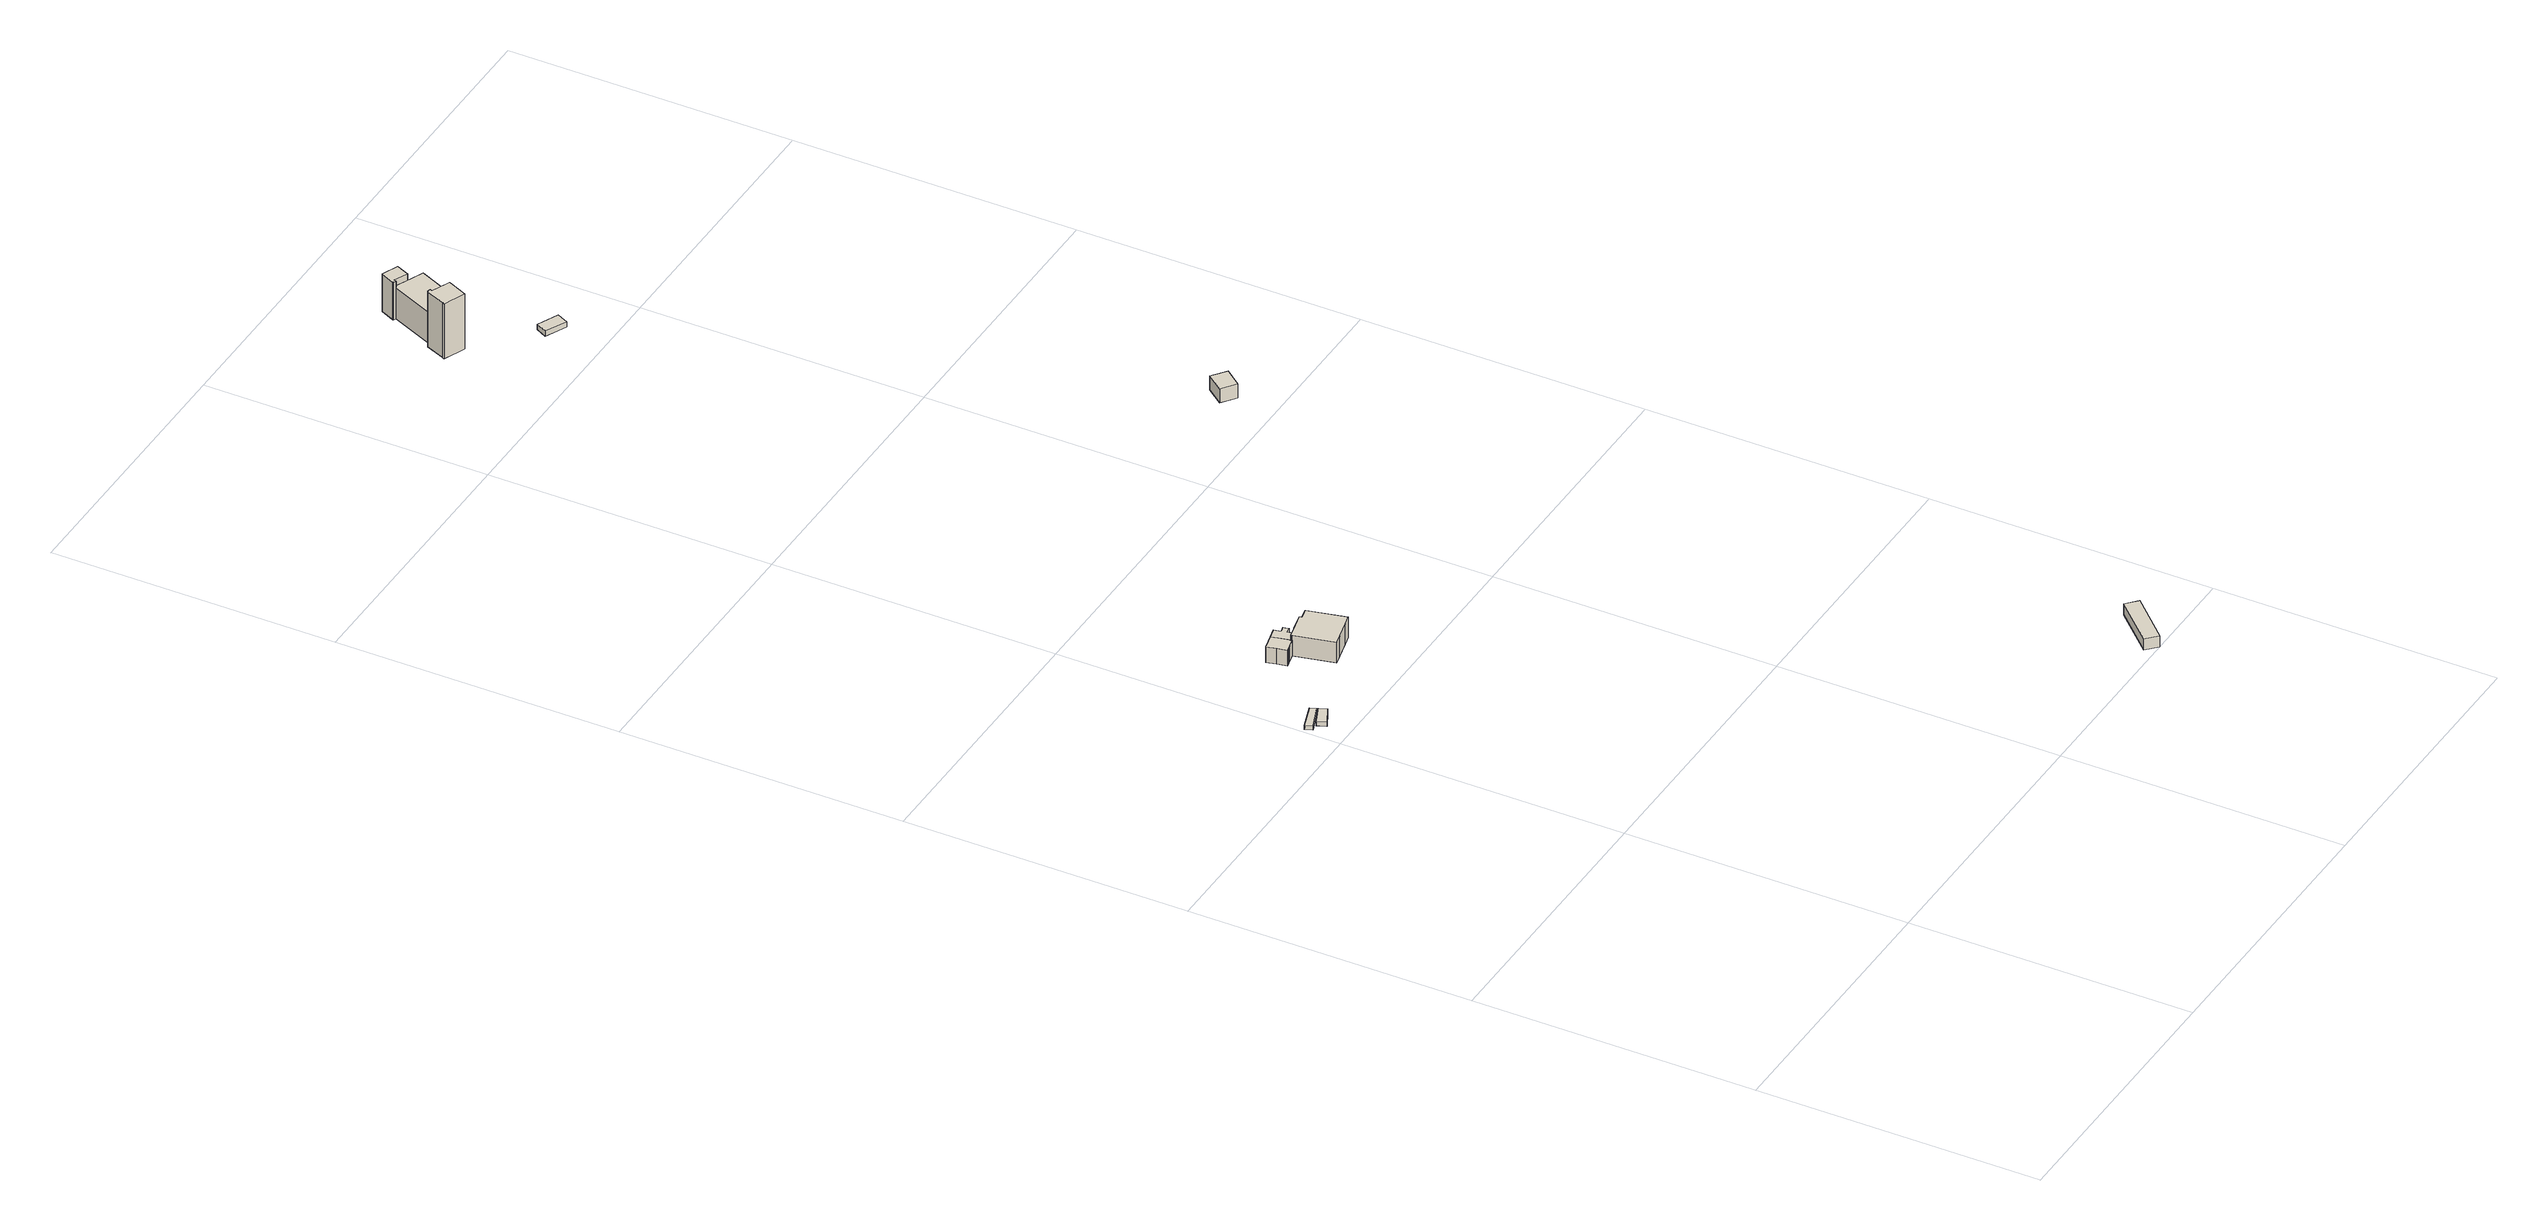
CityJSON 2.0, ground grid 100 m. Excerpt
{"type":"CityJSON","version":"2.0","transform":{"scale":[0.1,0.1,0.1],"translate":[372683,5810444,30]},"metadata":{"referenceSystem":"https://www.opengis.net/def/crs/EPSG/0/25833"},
"CityObjects":{
"building1":{"type":"Building","attributes":{"Gemeindeschluessel":"11000006","BezugspunktDach":"2200","function":"51009_1610","measuredHeight":1.68,"storeysAboveGround":0},"address":[{"country":"Germany","locality":"Berlin"}],"geometry":[{"type":"Solid","lod":"1","boundaries":[[[[0,1,2,3]],[[4,5,6,7]],[[4,7,3,2]],[[5,4,2,1]],[[6,5,1,0]],[[7,6,0,3]]]]}]},
"building2":{"type":"Building","attributes":{"Gemeindeschluessel":"11000006","BezugspunktDach":"2200","function":"51009_1610","measuredHeight":1.67,"storeysAboveGround":0},"address":[{"country":"Germany","locality":"Berlin"}],"geometry":[{"type":"Solid","lod":"1","boundaries":[[[[8,9,10,11]],[[12,13,14,15]],[[12,15,11,10]],[[13,12,10,9]],[[14,13,9,8]],[[15,14,8,11]]]]}]},
"building3":{"type":"Building","attributes":{"Gemeindeschluessel":"11000006","function":"31001_3030"},"address":[{"country":"Germany","locality":"Berlin","thoroughfareNumber":"1 (20)","thoroughfareName":"Pfaueninsel (Insel)"}],"children":["building3-1","building3-2","building3-3"]},
"building3-1":{"type":"BuildingPart","attributes":{"BezugspunktDach":"2200","measuredHeight":11.01,"storeysAboveGround":1},"parents":["building3"],"geometry":[{"type":"MultiSurface","lod":"1","boundaries":[[[16,17,18,19,20,21,22,23,24,25,26]],[[27,28,29,30,31,32,33,34,35,36,37]],[[38,39,26,25]],[[28,40,38,27,25,24]],[[29,28,24,23]],[[30,29,23,22]],[[31,30,22,21]],[[32,31,21,20]],[[33,32,20,19]],[[34,33,19,18]],[[35,34,18,17]],[[36,35,17,16]],[[39,41,16,26]],[[27,37,39,38]],[[27,38,40,28]],[[37,36,41,39]]]}]},
"building3-2":{"type":"BuildingPart","attributes":{"BezugspunktDach":"2200","measuredHeight":6.46,"storeysAboveGround":1},"parents":["building3"],"geometry":[{"type":"MultiSurface","lod":"1","boundaries":[[[42,43,44,45,41,46,47,48]],[[49,50,36,51,52,53,54,55]],[[49,55,48,47]],[[51,36,41,45]],[[52,51,45,44]],[[53,52,44,43]],[[54,53,43,42]],[[55,54,42,48]],[[50,56,57,46]],[[49,47,57,56]],[[36,58,37,39,41]],[[50,46,39,37]]]}]},
"building3-3":{"type":"BuildingPart","attributes":{"BezugspunktDach":"2200","measuredHeight":6.39,"storeysAboveGround":1},"parents":["building3"],"geometry":[{"type":"MultiSurface","lod":"1","boundaries":[[[57,39,40,59,60,61,62,63,64,47]],[[65,66,67,68,69,70,28,37,56,49]],[[65,49,47,64]],[[66,65,64,63]],[[67,66,63,62]],[[68,67,62,61]],[[69,68,61,60]],[[70,69,60,59]],[[28,70,59,40]],[[46,50,46,39,57]],[[57,56,57,47]],[[37,71,27,38,39,72]],[[28,40,38,73,27]],[[56,50,46,57]],[[37,39,46,50]],[[49,74,56,57,47]]]}]},
"building4":{"type":"Building","attributes":{"Gemeindeschluessel":"11000006","BezugspunktDach":"2200","function":"31001_3070","measuredHeight":4.13,"storeysAboveGround":1},"address":[{"country":"Germany","locality":"Berlin","thoroughfareNumber":"99","thoroughfareName":"Pfaueninselchaussee"}],"geometry":[{"type":"Solid","lod":"1","boundaries":[[[[75,76,77,78]],[[79,80,81,82]],[[79,82,78,77]],[[80,79,77,76]],[[81,80,76,75]],[[82,81,75,78]]]]}]},
"building5":{"type":"Building","attributes":{"name":"Kavalierhaus","Gemeindeschluessel":"11000006","function":"31001_3030"},"address":[{"country":"Germany","locality":"Berlin","thoroughfareNumber":"1 (10)","thoroughfareName":"Pfaueninsel (Insel)"}],"children":["building5-1","building5-2","building5-3"]},
"building5-1":{"type":"BuildingPart","attributes":{"BezugspunktDach":"2200","measuredHeight":12.55,"storeysAboveGround":2},"parents":["building5"],"geometry":[{"type":"MultiSurface","lod":"1","boundaries":[[[83,84,85,86,87,88,89,90,91,92]],[[93,94,95,96,97,98,99,100,101,102]],[[94,93,91,90]],[[97,96,88,87]],[[98,97,87,86]],[[99,98,86,85]],[[100,99,85,84]],[[93,102,92,91]],[[103,95,94,90,89]],[[89,88,96,95]],[[101,100,84,83]],[[102,101,83,92,104]]]}]},
"building5-2":{"type":"BuildingPart","attributes":{"BezugspunktDach":"2200","measuredHeight":21.1,"storeysAboveGround":2},"parents":["building5"],"geometry":[{"type":"MultiSurface","lod":"1","boundaries":[[[105,106,107,108,109,110,111,112,113,114]],[[115,116,117,118,119,93,102,100,120,121]],[[115,121,114,113]],[[116,115,113,112]],[[117,116,112,111]],[[118,117,111,110]],[[119,118,110,109]],[[93,119,109,108]],[[92,91,108,107]],[[84,83,92,102,107,106]],[[100,102,101]],[[120,100,106,105]],[[121,120,105,114]],[[102,93,91,92]],[[85,99,100,84]],[[100,101,83,84]],[[101,102,92,83]]]}]},
"building5-3":{"type":"BuildingPart","attributes":{"BezugspunktDach":"2200","measuredHeight":14.48,"storeysAboveGround":2},"parents":["building5"],"geometry":[{"type":"MultiSurface","lod":"1","boundaries":[[[122,123,124,125,126,127,128,129,130,131]],[[132,133,134,135,96,95,94,136,137,138]],[[132,138,131,130]],[[133,132,130,129]],[[134,133,129,128]],[[135,134,128,127]],[[96,135,127,126]],[[95,96,126,125],[95,89,88,96]],[[90,89,95,125,124]],[[136,94,124,123]],[[137,136,123,122]],[[138,137,122,131]],[[89,95,96,88]],[[94,95,89,90]]]}]},
"building6":{"type":"Building","attributes":{"Gemeindeschluessel":"11000006","BezugspunktDach":"2200","function":"31001_2612","measuredHeight":1.98,"storeysAboveGround":1},"address":[{"country":"Germany","locality":"Berlin","thoroughfareNumber":"1 (11)","thoroughfareName":"Pfaueninsel (Insel)"}],"geometry":[{"type":"Solid","lod":"1","boundaries":[[[[139,140,141,142]],[[143,144,145,146]],[[143,146,142,141]],[[144,143,141,140]],[[145,144,140,139]],[[146,145,139,142]]]]}]},
"building7":{"type":"Building","attributes":{"name":"Winterhaus für fremde Vögel","Gemeindeschluessel":"11000006","BezugspunktDach":"2200","function":"31001_3030","measuredHeight":6.43,"storeysAboveGround":1},"address":[{"country":"Germany","locality":"Berlin","thoroughfareNumber":"1 (19)","thoroughfareName":"Pfaueninsel (Insel)"}],"geometry":[{"type":"Solid","lod":"1","boundaries":[[[[147,148,149,150]],[[151,152,153,154]],[[151,154,150,149]],[[152,151,149,148]],[[153,152,148,147]],[[154,153,147,150]]]]}]}
},
"vertices":[
[20,2105,30],[104,2138,30],[95,2158,30],[8,2129,30],[95,2158,13],[104,2138,13],[20,2105,13],[8,2129,13],
[57,2075,30],[119,2106,30],[105,2133,30],[43,2107,30],[105,2133,13],[119,2106,13],[57,2075,13],[43,2107,13],
[330,2345,93],[363,2206,93],[398,2214,93],[462,2229,93],[498,2237,93],[466,2372,93],[430,2364,93],[428,2373,93],[366,2358,93],[364,2358,93],[329,2350,93],[364,2358,15],[366,2358,15],[428,2373,15],[430,2364,15],[466,2372,15],[498,2237,15],[462,2229,15],[398,2214,15],[363,2206,15],[330,2345,15],[329,2350,15],[364,2358,75],[329,2350,75],[366,2358,75],[330,2345,75],
[269,2367,75],[277,2332,75],[289,2335,75],[301,2338,75],[322,2379,75],[314,2413,75],[261,2401,75],[314,2413,15],[322,2379,15],[301,2338,15],[289,2335,15],[277,2332,15],[269,2367,15],[261,2401,15],[322,2381,15],[322,2381,75],[329,2349,15],
[361,2378,75],[380,2382,75],[377,2395,75],[375,2402,75],[356,2397,75],[351,2422,75],[351,2422,15],[356,2397,15],[375,2402,15],[377,2395,15],[380,2382,15],[361,2378,15],[332,2351,15],[329,2350,67],[364,2358,67],[320,2389,15],
[1653,1,49],[1788,143,49],[1750,179,49],[1615,37,49],[1750,179,7],[1788,143,7],[1653,1,7],[1615,37,7],
[521,5425,168],[535,5420,168],[573,5402,168],[650,5575,168],[598,5597,168],[593,5599,168],[546,5620,168],[542,5612,168],[473,5455,168],[470,5448,168],[473,5455,48],[542,5612,48],[546,5620,48],[593,5599,48],[598,5597,48],[650,5575,48],[573,5402,48],[535,5420,48],[521,5425,48],[470,5448,48],[546,5620,91],[470,5448,164],
[503,5349,259],[535,5420,259],[470,5448,259],[473,5455,259],[463,5459,259],[461,5455,259],[459,5456,259],[430,5386,259],[429,5387,259],[428,5382,259],[429,5387,48],[430,5386,48],[459,5456,48],[461,5455,48],[463,5459,48],[503,5349,48],[428,5382,48],
[536,5618,192],[534,5616,192],[542,5612,192],[546,5620,192],[593,5599,192],[614,5645,192],[558,5669,192],[557,5667,192],[556,5667,192],[534,5619,192],[556,5667,48],[557,5667,48],[558,5669,48],[614,5645,48],[534,5616,48],[536,5618,48],[534,5619,48],
[755,5125,68],[774,5166,68],[700,5200,68],[680,5162,68],[700,5200,48],[774,5166,48],[755,5125,48],[680,5162,48],
[1341,3078,157],[1387,3137,157],[1338,3175,157],[1292,3116,157],[1338,3175,104],[1387,3137,104],[1341,3078,104],[1292,3116,104]
]}
